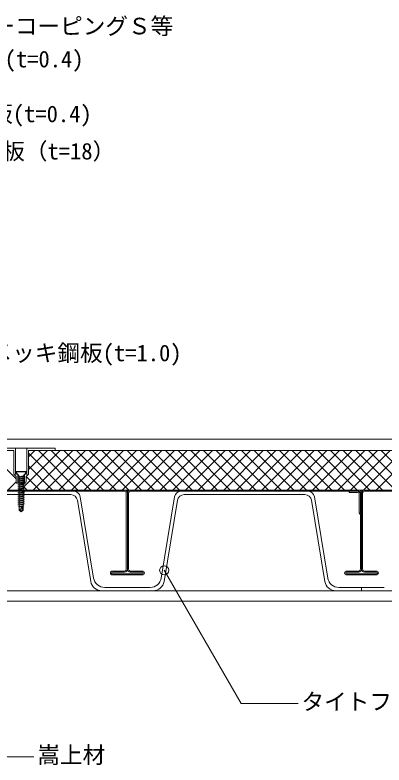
# Model space of a CAD drawing. Units: millimetres, scale not verified. Extents: x -1380 to 1380, y -955 to 955.
# Drawn here: x -159 to 167, y -348 to 315 of the extents above; entities that cross this region are included whole.
import ezdxf
from ezdxf.enums import TextEntityAlignment as Align

# ---------------------------------------------------------------- set-up
doc = ezdxf.new("R2010")
doc.units = ezdxf.units.MM
doc.header["$LTSCALE"] = 3
for name, color, linetype, lineweight in [('0-1_HATCH', 9, 'Continuous', 18), ('0-3_BOUSUI', 1, 'Continuous', 18), ('0-4_MOJI', 7, 'Continuous', 18), ('0-7_KANAMONO_SCREW', 4, 'Continuous', 18), ('0-8_dannnetu', 6, 'Continuous', 18), ('0-A_TEKKOTU', 7, 'Continuous', 18), ('0-C_dekki', 3, 'Continuous', 18), ('0-E_ZATU', 6, 'Continuous', 18)]:
    doc.layers.add(name, color=color, linetype=linetype, lineweight=lineweight)
doc.styles.add('ＭＳ ゴシック', font='')
doc.styles.get('ＭＳ ゴシック').set_extended_font_data('MS Gothic')

msp = doc.modelspace()

# ---------------------------------------------------------------- linework, layer by layer
at = {"layer": '0-1_HATCH'}
for p, q in [((-158.492, -95.128), (-183.609, -70.011)), ((-152.142, -102.69), (-119.463, -70.011)), ((-147.492, -75.589), (-141.914, -70.011)), ((-147.492, -86.815), (-130.688, -70.011)), ((-114.933, -105.011), (-147.492, -72.452)), ((-143.238, -105.011), (-108.238, -70.011)), ((-103.708, -105.011), (-138.708, -70.011)), ((-132.012, -105.011), (-97.012, -70.011)), ((-92.483, -105.011), (-127.483, -70.011)), ((-120.787, -105.011), (-85.787, -70.011)), ((-81.257, -105.011), (-116.257, -70.011)), ((-109.562, -105.011), (-74.562, -70.011)), ((-70.032, -105.011), (-105.032, -70.011)), ((-98.336, -105.011), (-63.336, -70.011)), ((-58.807, -105.011), (-93.807, -70.011)), ((-87.111, -105.011), (-52.111, -70.011)), ((-47.581, -105.011), (-82.581, -70.011)), ((-75.886, -105.011), (-40.886, -70.011)), ((-36.356, -105.011), (-71.356, -70.011)), ((-64.66, -105.011), (-29.66, -70.011)), ((-25.131, -105.011), (-60.131, -70.011)), ((-53.435, -105.011), (-18.435, -70.011)), ((-13.905, -105.011), (-48.905, -70.011)), ((-42.21, -105.011), (-7.21, -70.011)), ((-2.68, -105.011), (-37.68, -70.011)), ((-30.985, -105.011), (4.015, -70.011)), ((8.545, -105.011), (-26.455, -70.011)), ((-19.759, -105.011), (15.241, -70.011)), ((19.771, -105.011), (-15.229, -70.011)), ((-8.534, -105.011), (26.466, -70.011)), ((30.996, -105.011), (-4.004, -70.011)), ((2.691, -105.011), (37.691, -70.011)), ((42.221, -105.011), (7.221, -70.011)), ((13.917, -105.011), (48.917, -70.011)), ((53.446, -105.011), (18.446, -70.011)), ((25.142, -105.011), (60.142, -70.011)), ((64.672, -105.011), (29.672, -70.011)), ((36.367, -105.011), (71.367, -70.011)), ((75.897, -105.011), (40.897, -70.011)), ((47.593, -105.011), (82.593, -70.011)), ((87.122, -105.011), (52.122, -70.011)), ((58.818, -105.011), (93.818, -70.011)), ((98.348, -105.011), (63.348, -70.011)), ((70.043, -105.011), (105.043, -70.011)), ((109.573, -105.011), (74.573, -70.011)), ((81.269, -105.011), (116.269, -70.011)), ((120.798, -105.011), (85.798, -70.011)), ((92.494, -105.011), (127.494, -70.011)), ((132.024, -105.011), (97.024, -70.011)), ((103.719, -105.011), (138.719, -70.011)), ((143.249, -105.011), (108.249, -70.011)), ((114.945, -105.011), (149.945, -70.011)), ((154.474, -105.011), (119.474, -70.011)), ((126.17, -105.011), (161.17, -70.011)), ((165.7, -105.011), (130.7, -70.011)), ((137.395, -105.011), (172.395, -70.011)), ((176.925, -105.011), (141.925, -70.011)), ((148.621, -105.011), (183.621, -70.011)), ((188.15, -105.011), (153.15, -70.011)), ((159.846, -105.011), (194.846, -70.011)), ((199.376, -105.011), (164.376, -70.011)), ((-126.159, -105.011), (-147.492, -83.677)), ((-165.688, -105.011), (-158.331, -97.654)), ((-153.693, -99.927), (-154.609, -99.011)), ((-137.384, -105.011), (-149.438, -92.957)), ((-154.463, -105.011), (-153.509, -104.057)), ((-148.609, -105.011), (-151.809, -101.811))]:
    msp.add_line(p, q, dxfattribs=at)
at = {"layer": '0-3_BOUSUI'}
msp.add_lwpolyline([(900.003, -60.011), (-385.855, -60.011), (-429.997, -15.869), (-429.997, 150.531), (-445.855, 166.389), (-620.397, 166.389)], dxfattribs=at)
at = {"layer": '0-4_MOJI'}
for points in [[(90.94, -293.634), (40.502, -293.634), (-27.485, -175.878)], [(-142.629, -340.651), (-193.067, -340.651), (-261.053, -222.895)]]:
    msp.add_lwpolyline(points, dxfattribs=at)
msp.add_circle((-27.485, -175.878), 4, dxfattribs=at)
at = {"layer": '0-7_KANAMONO_SCREW'}
for p, q in [((-158.992, -88.511), (-148.992, -88.511)), ((-158.992, -89.011), (-158.992, -88.511)), ((-158.992, -89.011), (-156.572, -91.431)), ((-155.992, -92.561), (-156.054, -92.33)), ((-155.992, -92.561), (-155.842, -92.561)), ((-155.842, -93.436), (-152.142, -92.561)), ((-155.842, -93.436), (-155.842, -92.561)), ((-151.142, -92.561), (-152.142, -92.561)), ((-151.992, -92.561), (-151.931, -92.33)), ((-148.992, -89.011), (-148.992, -88.511)), ((-156.842, -93.436), (-155.842, -93.977)), ((-156.842, -95.186), (-155.842, -95.727)), ((-156.842, -96.936), (-155.842, -97.477)), ((-156.842, -98.686), (-155.842, -99.227)), ((-155.842, -93.977), (-155.842, -95.186)), ((-155.842, -95.186), (-152.142, -94.311)), ((-155.842, -95.727), (-155.842, -96.936)), ((-155.842, -96.936), (-152.142, -96.061)), ((-155.842, -97.477), (-152.142, -96.811)), ((-155.842, -97.477), (-155.842, -98.686)), ((-155.842, -98.686), (-152.142, -97.811)), ((-155.842, -99.227), (-155.842, -100.436)), ((-152.142, -93.311), (-152.142, -94.311)), ((-151.142, -94.311), (-152.142, -94.311)), ((-152.142, -95.061), (-152.142, -96.061)), ((-152.142, -96.811), (-151.142, -96.061)), ((-151.142, -96.061), (-152.142, -96.061)), ((-152.142, -96.811), (-152.142, -97.811)), ((-151.142, -97.811), (-152.142, -97.811)), ((-152.142, -98.561), (-152.142, -99.561)), ((-156.842, -100.436), (-155.842, -100.977)), ((-156.842, -102.186), (-155.842, -102.727)), ((-156.842, -103.936), (-155.842, -104.477)), ((-156.842, -105.686), (-155.842, -106.227)), ((-155.842, -100.436), (-152.142, -99.561)), ((-155.842, -100.977), (-155.842, -102.186)), ((-155.842, -102.186), (-152.142, -101.311)), ((-155.842, -102.727), (-155.842, -103.936)), ((-155.842, -103.936), (-152.142, -103.061)), ((-155.842, -104.477), (-155.842, -105.686)), ((-155.842, -105.686), (-152.142, -104.811)), ((-151.142, -99.561), (-152.142, -99.561)), ((-152.142, -100.311), (-152.142, -101.311)), ((-151.142, -101.311), (-152.142, -101.311)), ((-152.142, -102.061), (-152.142, -103.061)), ((-151.142, -103.061), (-152.142, -103.061)), ((-152.142, -103.811), (-152.142, -104.811)), ((-151.142, -104.811), (-152.142, -104.811)), ((-152.142, -105.561), (-152.142, -106.561)), ((-156.842, -107.436), (-155.842, -107.977)), ((-156.842, -109.186), (-155.842, -109.186)), ((-156.842, -109.186), (-155.842, -109.727)), ((-156.842, -110.936), (-155.842, -110.936)), ((-156.842, -110.936), (-155.842, -111.477)), ((-155.842, -106.227), (-155.842, -107.436)), ((-155.842, -107.436), (-152.142, -106.561)), ((-155.842, -107.977), (-155.842, -109.186)), ((-155.842, -109.186), (-151.142, -108.311)), ((-155.842, -109.186), (-152.142, -108.311)), ((-155.842, -109.727), (-152.142, -109.061)), ((-155.842, -109.727), (-155.842, -110.936)), ((-155.842, -110.936), (-151.142, -110.061)), ((-155.842, -110.936), (-152.142, -110.061)), ((-155.842, -111.477), (-152.142, -110.811)), ((-155.842, -111.477), (-155.842, -112.686)), ((-155.842, -112.686), (-151.142, -111.811)), ((-155.842, -112.686), (-152.142, -111.811)), ((-151.142, -106.561), (-152.142, -106.561)), ((-152.142, -107.311), (-152.142, -108.311)), ((-151.142, -108.311), (-152.142, -108.311)), ((-152.142, -109.061), (-151.142, -108.311)), ((-152.142, -109.061), (-152.142, -110.061)), ((-151.142, -110.061), (-152.142, -110.061)), ((-152.142, -110.811), (-151.142, -110.061)), ((-152.142, -110.811), (-152.142, -111.811)), ((-151.142, -111.811), (-152.142, -111.811)), ((-152.142, -112.561), (-151.142, -111.811)), ((-156.842, -112.686), (-155.842, -112.686)), ((-156.842, -114.436), (-155.842, -114.436)), ((-156.842, -114.436), (-155.842, -114.977)), ((-156.842, -116.186), (-155.842, -116.186)), ((-156.842, -116.186), (-155.842, -116.727)), ((-156.842, -117.936), (-155.842, -117.936)), ((-156.842, -117.936), (-155.842, -118.477)), ((-155.842, -113.227), (-155.842, -114.436)), ((-155.842, -114.436), (-151.142, -113.561)), ((-155.842, -114.436), (-152.142, -113.561)), ((-155.842, -114.977), (-152.142, -114.311)), ((-155.842, -114.977), (-155.842, -116.186)), ((-155.842, -116.186), (-151.142, -115.311)), ((-155.842, -116.186), (-152.142, -115.311)), ((-155.842, -116.727), (-152.142, -116.061)), ((-155.842, -116.727), (-155.842, -117.936)), ((-155.842, -117.936), (-151.142, -117.061)), ((-155.842, -117.936), (-152.142, -117.061)), ((-155.842, -118.477), (-152.142, -117.811)), ((-155.842, -118.477), (-155.424, -119.511)), ((-155.424, -119.511), (-151.664, -118.811)), ((-152.142, -117.811), (-152.464, -118.811)), ((-151.142, -113.561), (-152.142, -113.561)), ((-152.142, -114.311), (-151.142, -113.561)), ((-152.142, -114.311), (-152.142, -115.311)), ((-151.142, -115.311), (-152.142, -115.311)), ((-152.142, -116.061), (-151.142, -115.311)), ((-152.142, -116.061), (-152.142, -117.061)), ((-151.142, -117.061), (-152.142, -117.061)), ((-152.142, -117.811), (-151.142, -117.061)), ((-156.224, -119.511), (-155.424, -119.943)), ((-155.742, -119.943), (-155.742, -122.885)), ((-155.742, -119.943), (-152.242, -119.943)), ((-153.992, -124.111), (-155.742, -122.885)), ((-155.424, -119.943), (-152.464, -119.411)), ((-153.992, -124.111), (-154.734, -122.107)), ((-153.992, -124.111), (-152.242, -122.885)), ((-152.464, -119.411), (-152.464, -119.943))]:
    msp.add_line(p, q, dxfattribs=at)
for points in [[(-158.992, -89.011), (-148.992, -89.011), (-151.412, -91.431)], [(-156.842, -93.436), (-155.842, -93.436), (-151.142, -92.561)], [(-155.842, -93.977), (-152.142, -93.311), (-151.142, -92.561)], [(-156.842, -95.186), (-155.842, -95.186), (-151.142, -94.311)], [(-156.842, -96.936), (-155.842, -96.936), (-151.142, -96.061)], [(-156.842, -98.686), (-155.842, -98.686), (-151.142, -97.811)], [(-155.842, -95.727), (-152.142, -95.061), (-151.142, -94.311)], [(-155.842, -99.227), (-152.142, -98.561), (-151.142, -97.811)], [(-156.842, -100.436), (-155.842, -100.436), (-151.142, -99.561)], [(-156.842, -102.186), (-155.842, -102.186), (-151.142, -101.311)], [(-156.842, -103.936), (-155.842, -103.936), (-151.142, -103.061)], [(-156.842, -105.686), (-155.842, -105.686), (-151.142, -104.811)], [(-155.842, -100.977), (-152.142, -100.311), (-151.142, -99.561)], [(-155.842, -102.727), (-152.142, -102.061), (-151.142, -101.311)], [(-155.842, -104.477), (-152.142, -103.811), (-151.142, -103.061)], [(-155.842, -106.227), (-152.142, -105.561), (-151.142, -104.811)], [(-156.842, -107.436), (-155.842, -107.436), (-151.142, -106.561)], [(-156.842, -112.686), (-155.842, -113.227), (-152.142, -112.561), (-152.142, -113.561)], [(-155.842, -107.977), (-152.142, -107.311), (-151.142, -106.561)], [(-156.224, -119.511), (-155.424, -119.511), (-152.464, -118.811)], [(-152.464, -119.411), (-151.664, -118.811), (-152.464, -118.811)], [(-153.992, -124.111), (-152.242, -119.943), (-152.242, -122.885)]]:
    msp.add_lwpolyline(points, dxfattribs=at)
for centre, radius, start, end in [((-157.986, -92.845), 2, 14.93142, 45), ((-149.998, -92.845), 2, 135, 165.06858), ((-153.992, -124.111), 2.136, 110.30447, 145), ((-149.925, -125.128), 5.679, 114.08593, 147.8643)]:
    msp.add_arc(centre, radius, start, end, dxfattribs=at)
at = {"layer": '0-8_dannnetu'}
for p, q in [((-147.492, -70.011), (432.508, -70.011)), ((-294.997, -105.011), (900.003, -105.011))]:
    msp.add_line(p, q, dxfattribs=at)
at = {"layer": '0-A_TEKKOTU'}
for p, q in [((-174.997, -194.011), (900.003, -194.011)), ((-174.997, -203.011), (900.003, -203.011))]:
    msp.add_line(p, q, dxfattribs=at)
at = {"layer": '0-C_dekki'}
for p, q in [((-62.497, -105.011), (-264.497, -105.011)), ((144.503, -105.011), (-57.497, -105.011)), ((351.503, -105.011), (149.503, -105.011)), ((-264.497, -106.011), (-62.497, -106.011)), ((-107.569, -106.011), (-219.425, -106.011)), ((-216.889, -109.011), (-110.105, -109.011)), ((-89.905, -182.676), (-101.653, -111.012)), ((-60.997, -107.511), (-60.997, -175.011)), ((-59.997, -107.511), (-59.997, -175.011)), ((-59.997, -175.011), (-59.997, -107.511)), ((-58.997, -175.011), (-58.997, -107.511)), ((-57.497, -106.011), (144.503, -106.011)), ((-18.342, -111.012), (-30.09, -182.676)), ((99.431, -106.011), (-12.425, -106.011)), ((-9.889, -109.011), (96.895, -109.011)), ((117.095, -182.676), (105.347, -111.012)), ((147.003, -107.511), (147.003, -175.011)), ((148.003, -175.011), (148.003, -107.511)), ((149.503, -106.011), (351.503, -106.011)), ((-104.189, -114.012), (-92.441, -185.676)), ((-27.554, -185.676), (-15.806, -114.012)), ((102.811, -114.012), (114.559, -185.676)), ((-62.497, -176.511), (-73.247, -176.511)), ((-73.247, -177.511), (-62.497, -177.511)), ((-46.747, -176.511), (-57.497, -176.511)), ((-57.497, -177.511), (-46.747, -177.511)), ((144.503, -176.511), (133.753, -176.511)), ((133.753, -177.511), (144.503, -177.511)), ((160.253, -176.511), (149.503, -176.511)), ((149.503, -177.511), (160.253, -177.511)), ((-46.747, -179.011), (-73.247, -179.011)), ((-73.247, -180.011), (-46.747, -180.011)), ((160.253, -179.011), (133.753, -179.011)), ((133.753, -180.011), (160.253, -180.011)), ((-39.951, -191.011), (-80.044, -191.011)), ((-82.58, -194.011), (-37.415, -194.011))]:
    msp.add_line(p, q, dxfattribs=at)
for points in [[(143.503, -106.011), (136.003, -106.011), (136.003, -107.011), (143.503, -107.011)], [(145.003, -108.511), (145.003, -125.011), (146.003, -126.743), (146.003, -175.011)], [(146.003, -107.511), (146.003, -125.011), (147.003, -125.011), (147.003, -107.511)], [(147.003, -175.011), (147.003, -126.743), (146.003, -125.011), (146.003, -108.511)], [(124.42, -194.011), (147.003, -194.011), (147.003, -191.011), (126.956, -191.011)], [(167.049, -191.011), (147.003, -191.011), (147.003, -194.011), (169.585, -194.011)]]:
    msp.add_lwpolyline(points, dxfattribs=at)
for centre, radius, start, end in [((-62.497, -107.511), 2.5, 0, 90), ((-57.497, -107.511), 2.5, 90, 180), ((144.503, -107.511), 2.5, 0, 90), ((149.503, -107.511), 2.5, 90, 180), ((-110.105, -115.011), 6, 9.58294, 90), ((-107.569, -112.011), 6, 9.58294, 90), ((-62.497, -107.511), 1.5, 0, 90), ((-57.497, -107.511), 1.5, 90, 180), ((-12.425, -112.011), 6, 90, 170.41705), ((-9.889, -115.011), 6, 90, 170.41705), ((96.895, -115.011), 6, 9.58294, 90), ((99.431, -112.011), 6, 9.58294, 90), ((143.503, -108.511), 2.5, 0, 90), ((143.503, -108.511), 1.5, 0, 90), ((144.503, -107.511), 1.5, 0, 90), ((149.503, -107.511), 1.5, 90, 180), ((-73.247, -178.261), 1.75, 90, 270), ((-73.247, -178.261), 0.75, 90, 270), ((-62.497, -175.011), 1.5, 270, 0), ((-62.497, -175.011), 2.5, 270, 0), ((-57.497, -175.011), 2.5, 180, 270), ((-57.497, -175.011), 1.5, 180, 270), ((-46.747, -178.261), 1.75, 270, 90), ((-46.747, -178.261), 0.75, 270, 90), ((133.753, -178.261), 1.75, 90, 270), ((133.753, -178.261), 0.75, 90, 270), ((144.503, -175.011), 2.5, 270, 0), ((144.503, -175.011), 1.5, 270, 0), ((149.503, -175.011), 2.5, 180, 270), ((149.503, -175.011), 1.5, 180, 270), ((160.253, -178.261), 1.75, 270, 90), ((160.253, -178.261), 0.75, 270, 90), ((-80.044, -181.011), 10, 189.58294, 270), ((-39.951, -181.011), 10, 270, 350.41705), ((126.956, -181.011), 10, 189.58294, 270), ((-82.58, -184.011), 10, 189.58294, 270), ((-37.415, -184.011), 10, 270, 350.41705), ((124.42, -184.011), 10, 189.58294, 270)]:
    msp.add_arc(centre, radius, start, end, dxfattribs=at)
at = {"layer": '0-E_ZATU'}
for p, q in [((-158.992, -68.011), (-148.992, -68.011)), ((-156.992, -99.011), (-150.992, -99.011))]:
    msp.add_line(p, q, dxfattribs=at)
for points in [[(-156.992, -91.011), (-158.992, -91.011), (-158.992, -68.011), (-183.992, -68.011), (-183.992, -70.011), (-160.492, -70.011), (-160.492, -91.011), (-158.492, -93.011), (-158.492, -97.011), (-157.992, -99.011), (-156.992, -99.011)], [(-150.992, -91.011), (-148.992, -91.011), (-148.992, -68.011), (-123.992, -68.011), (-123.992, -70.011), (-147.492, -70.011), (-147.492, -91.011), (-149.492, -93.011), (-149.492, -97.011), (-149.992, -99.011), (-150.992, -99.011)]]:
    msp.add_lwpolyline(points, close=True, dxfattribs=at)

# ---------------------------------------------------------------- texts
at = {"layer": '0-4_MOJI', "style": 'ＭＳ ゴシック'}
for s, p in [('アルミ笠木（別途）：ライナーコーピングＳ等', (-439.43, 293.18)), ('捨笠木：溶融亜鉛メッキ鋼板(t=0.4)', (-428.529, 264.033)), ('溶融亜鉛メッキ鋼板(t=0.4)', (-341.312, 215.614)), ('硬質木片セメント板（t=18）', (-330.647, 182.665)), ('溶融亜鉛メッキ鋼板(t=1.0)', (-261.852, 4.405)), ('タイトフレーム(溶接付)', (93.94, -303.634)), ('嵩上材', (-139.629, -350.651))]:
    msp.add_text(s, height=14.66, dxfattribs=at).set_placement(p, align=Align.BOTTOM_LEFT)

doc.saveas('drawing.dxf')
